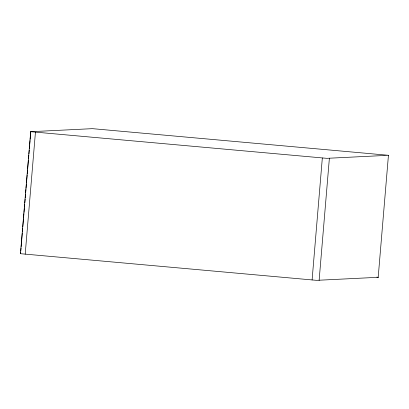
<?xml version="1.0" encoding="UTF-8"?>
<svg xmlns="http://www.w3.org/2000/svg" width="409" height="409" viewBox="0 0 409 409"><rect width="100%" height="100%" fill="white"/><g stroke="black" fill="none" stroke-linecap="round" stroke-linejoin="round"><path stroke-width="0.61" d="M376.863 277.082L378.305 277.302L316.566 280.339L20.45 253.698L30.695 131.698L92.434 128.661L388.55 155.302L326.811 158.334L30.695 131.698M20.67 252.394L20.455 253.677M20.777 251.126L21.043 247.946M21.15 246.678L22.27 233.334M22.377 232.061L22.694 228.248M22.802 226.98L23.497 218.718M23.604 217.445L23.921 213.636M24.029 212.363L24.351 208.549M24.458 207.281L24.724 204.101M24.831 202.833L25.148 199.019M25.256 197.746L25.578 193.938M25.685 192.665L25.951 189.49M26.058 188.217L26.381 184.403M26.483 183.135L27.178 174.873M27.285 173.605L27.607 169.791M27.71 168.518L28.405 160.262M28.512 158.989L28.834 155.175M28.937 153.907L29.259 150.093M29.366 148.82L29.632 145.645M29.739 144.372L30.061 140.563M30.169 139.29L30.808 131.667M25.194 254.25L35.44 132.25M312.093 279.986L322.333 157.986M319.122 280.446L329.368 158.447M378.192 277.333L388.438 155.333"/></g></svg>
